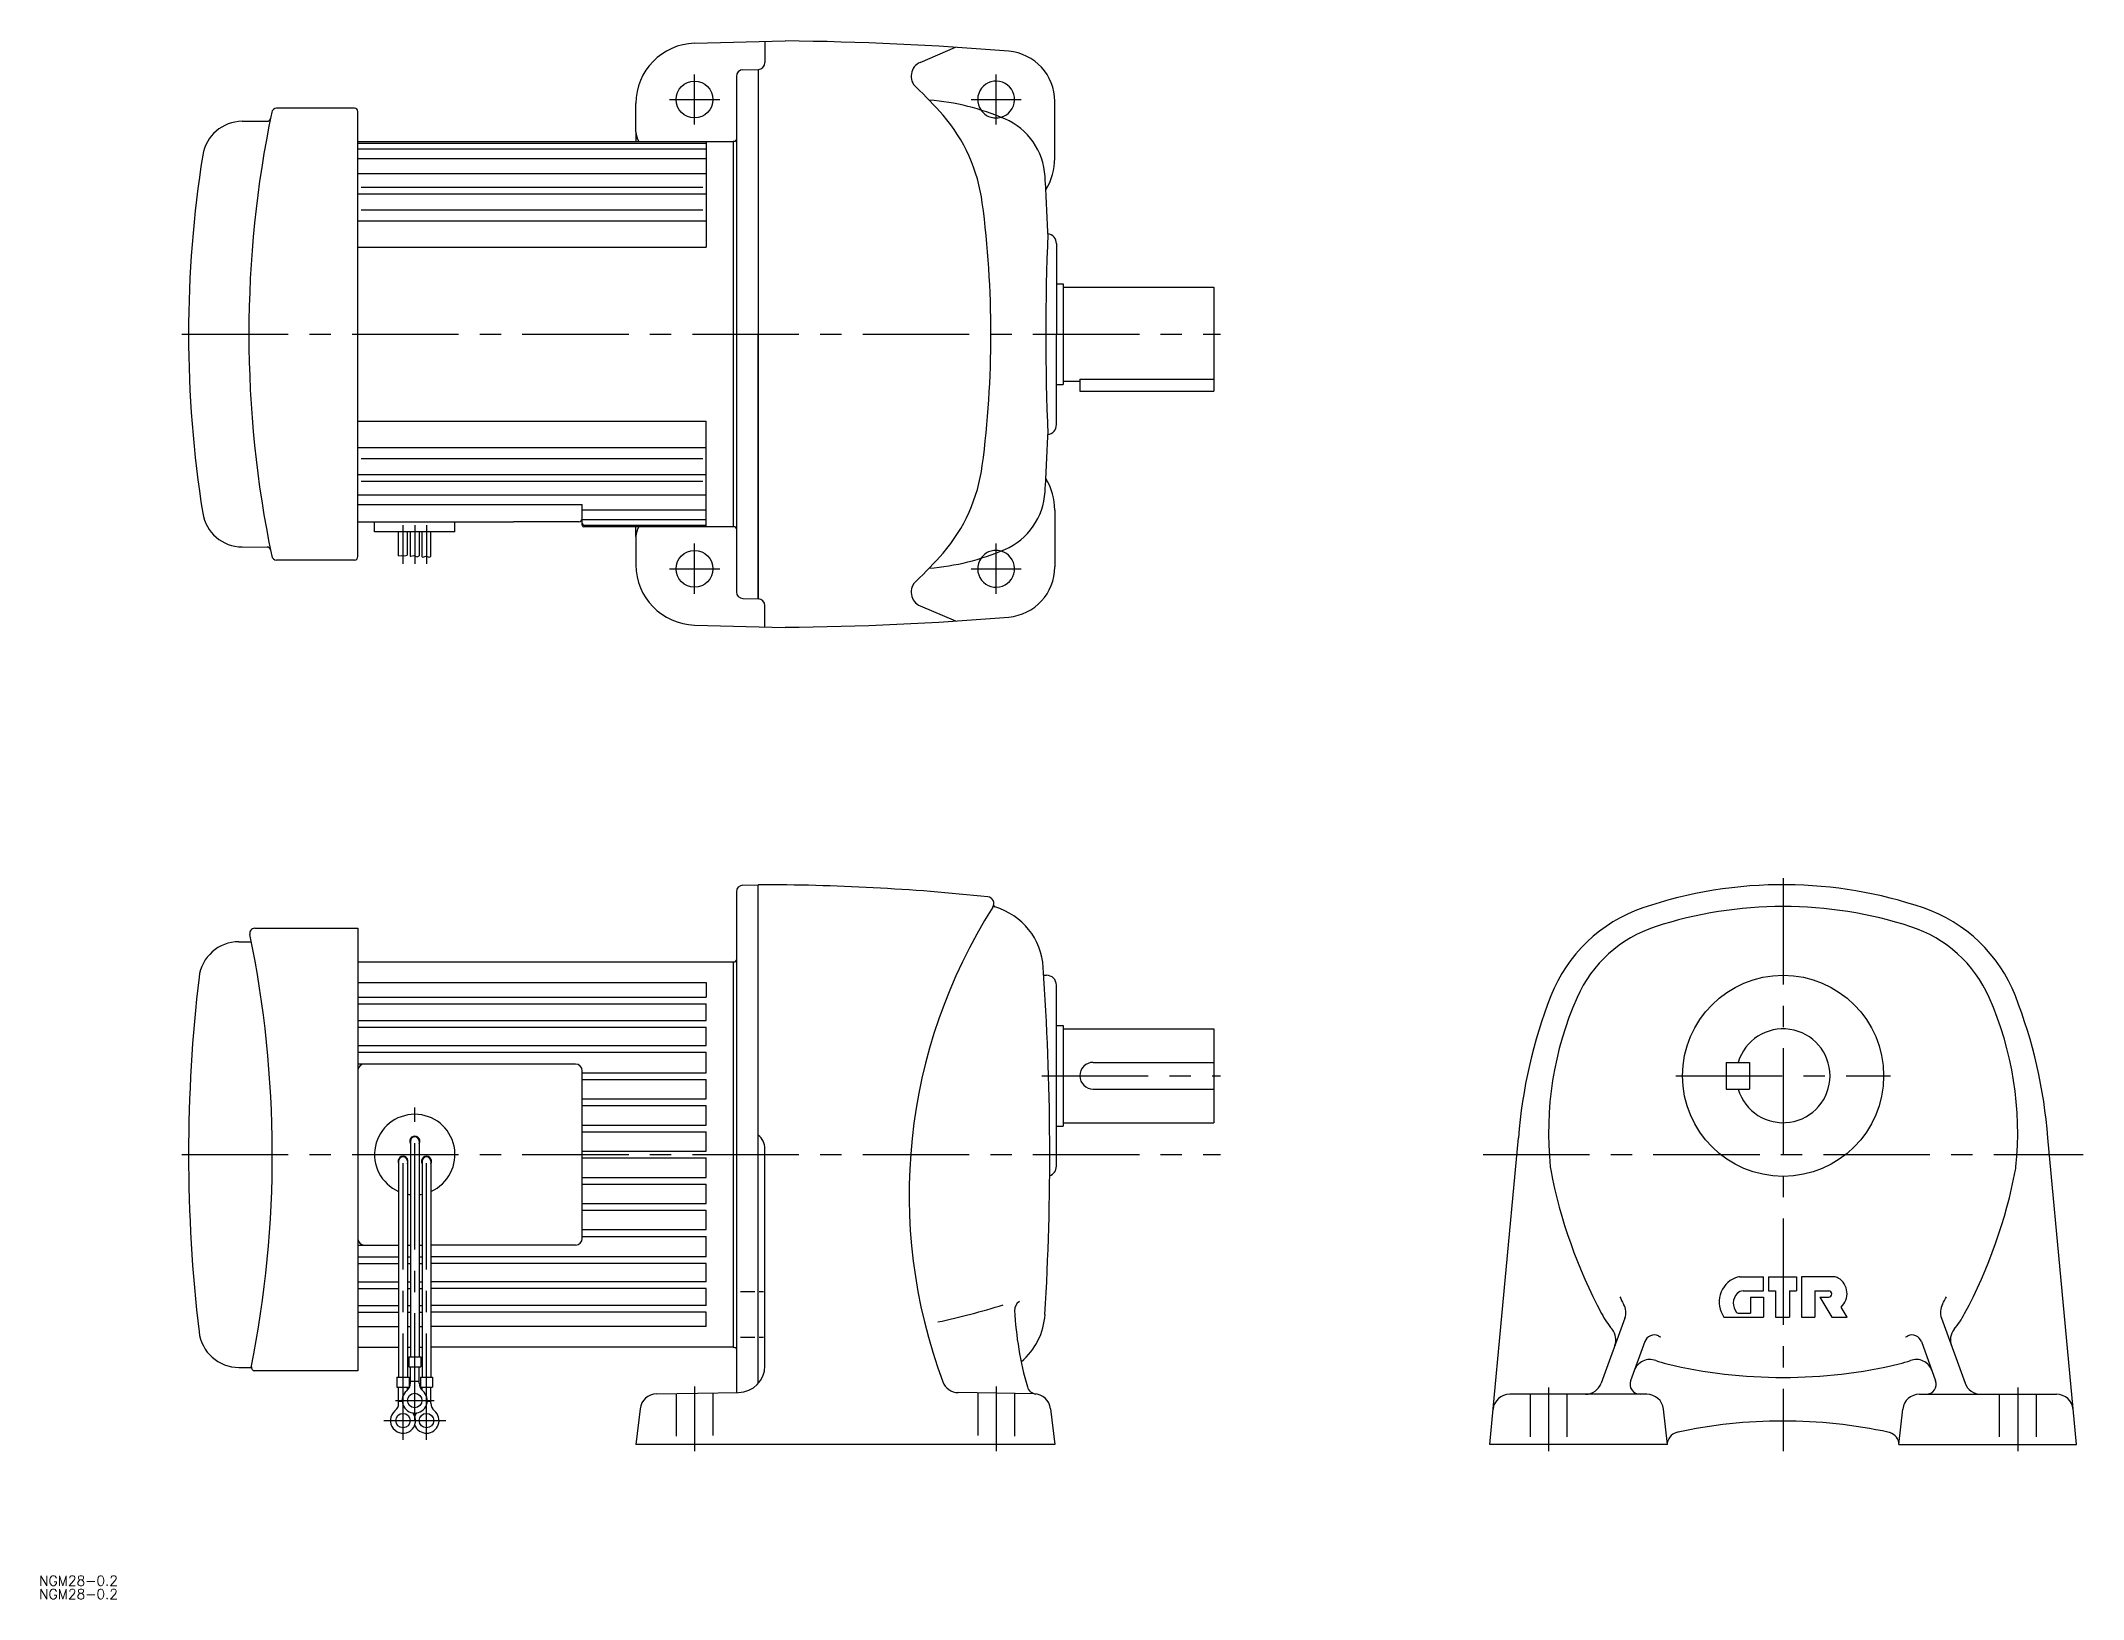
# Model space of a CAD drawing. Extents: x -520 to 90, y -133 to 332.
import ezdxf

# ---------------------------------------------------------------- set-up
doc = ezdxf.new("R2010")
doc.units = 0
doc.linetypes.add('CENTER', pattern=[50.8, 31.75, -6.35, 6.35, -6.35])
doc.linetypes.add('DASHED', pattern=[19.05, 12.7, -6.35])
doc.layers.get('0').update_dxf_attribs({"linetype": 'CONTINUOUS'})
doc.layers.add('CENTER', color=1, linetype='CENTER')
doc.styles.get("Standard").update_dxf_attribs({"font": 'txt.shx', "height": 3, "bigfont": 'bigfont.shx'})

# ---------------------------------------------------------------- blocks, each defined once
blk = doc.blocks.new('*U2')
at = {"color": 7, "linetype": 'CONTINUOUS'}
blk.add_text('NGM28-0.2', height=3, dxfattribs=at).set_placement((-520.44, -128.64))
blk = doc.blocks.new('*U3')
at = {"color": 7, "linetype": 'CONTINUOUS'}
blk.add_text('NGM28-0.2', height=3, dxfattribs=at).set_placement((-520.44, -132.64))

msp = doc.modelspace()

# ---------------------------------------------------------------- linework, layer by layer
at = {"color": 7, "linetype": 'CONTINUOUS'}
for p, q in [((-324.82, 331.56), (-297.85, 332.26)), ((-303.85, 332.11), (-303.85, 325.76)), ((-257.54, 325.84), (-246.98, 330.34)), ((-310.4, 323.64), (-305.85, 323.76)), ((-305.85, 323.76), (-305.85, 244.76)), ((-305.85, 323.61), (-305.85, 165.91)), ((-312.35, 321.65), (-312.35, 167.88)), ((-426.35, 312.15), (-449.57, 312.15)), ((-425.35, 178.38), (-425.35, 311.15)), ((-342.35, 305.14), (-342.35, 313.56)), ((-217.35, 297.26), (-217.35, 314.21)), ((-459.88, 308.26), (-452.4, 308.27)), ((-342.35, 305.14), (-342.35, 302.26)), ((-425.35, 302.26), (-313.35, 302.26)), ((-425.35, 301.72), (-321.37, 301.72)), ((-425.35, 300.07), (-321.37, 300.07)), ((-321.37, 302.26), (-321.37, 270.76)), ((-312.83, 302.28), (-313.35, 302.26)), ((-313.35, 302.26), (-313.35, 187.26)), ((-425.35, 297.19), (-321.37, 297.19)), ((-425.35, 292.66), (-321.37, 292.66)), ((-425.35, 286.63), (-321.37, 286.63)), ((-424.35, 288.62), (-322.37, 288.62)), ((-424.35, 281.81), (-322.37, 281.81)), ((-425.35, 278.53), (-321.37, 278.53)), ((-425.35, 270.76), (-321.37, 270.76)), ((-216.85, 271.76), (-216.85, 244.76)), ((-216.85, 259.76), (-214.85, 259.76)), ((-214.85, 259.76), (-214.85, 229.76)), ((-214.85, 258.76), (-169.85, 258.76)), ((-169.85, 258.76), (-169.85, 227.76)), ((-305.85, 165.76), (-305.85, 244.76)), ((-216.85, 217.76), (-216.85, 244.76)), ((-216.85, 229.76), (-214.85, 229.76)), ((-214.85, 230.76), (-209.85, 230.76)), ((-209.85, 231.35), (-169.85, 231.35)), ((-209.85, 231.35), (-209.85, 227.76)), ((-209.85, 227.76), (-169.85, 227.76)), ((-425.35, 218.76), (-321.37, 218.76)), ((-321.37, 187.26), (-321.37, 218.76)), ((-425.35, 210.99), (-321.37, 210.99)), ((-424.35, 207.71), (-322.37, 207.71)), ((-425.35, 202.9), (-321.37, 202.9)), ((-425.35, 196.87), (-321.37, 196.87)), ((-424.35, 200.91), (-322.37, 200.91)), ((-425.35, 193.96), (-358.37, 193.96)), ((-358.37, 187.76), (-358.37, 193.96)), ((-358.37, 192.34), (-321.37, 192.34)), ((-358.37, 189.46), (-321.37, 189.46)), ((-217.35, 192.26), (-217.35, 175.32)), ((-425.35, 188.76), (-378.83, 188.76)), ((-420.37, 185.76), (-420.37, 188.76)), ((-396.37, 185.76), (-420.37, 185.76)), ((-413.19, 178.58), (-413.19, 185.76)), ((-410.56, 185.76), (-410.56, 178.78)), ((-409.69, 185.76), (-409.69, 178.56)), ((-407.06, 185.76), (-407.06, 178.59)), ((-406.19, 185.76), (-406.19, 178.38)), ((-403.56, 178.44), (-403.56, 185.76)), ((-396.37, 185.76), (-396.37, 188.76)), ((-359.37, 188.76), (-378.83, 188.76)), ((-357.87, 187.81), (-321.37, 187.81)), ((-313.35, 187.26), (-357.87, 187.26)), ((-342.35, 184.38), (-342.35, 187.26)), ((-342.35, 184.38), (-342.35, 175.96)), ((-312.83, 187.25), (-313.35, 187.26)), ((-459.88, 181.26), (-452.4, 181.25)), ((-426.35, 177.38), (-449.57, 177.38)), ((-310.4, 165.88), (-305.85, 165.76)), ((-303.85, 157.42), (-303.85, 163.76)), ((-257.54, 163.69), (-246.98, 159.19)), ((-324.82, 157.97), (-297.85, 157.26)), ((-310.4, 80.38), (-305.85, 80.5)), ((-305.85, -68.29), (-305.85, 80.5)), ((-312.35, 78.38), (-312.35, -71.01)), ((-456.09, 67.5), (-425.35, 67.5)), ((-425.35, 67.5), (-425.35, -64.5)), ((-460.81, 63.5), (-457.11, 63.5)), ((-425.35, 57.5), (-313.35, 57.5)), ((-313.35, 57.5), (-312.83, 57.52)), ((-313.35, 57.5), (-313.35, -57.5)), ((-425.35, 51.29), (-321.35, 51.29)), ((-321.35, 51.29), (-321.35, 47)), ((-220.64, 53.5), (-219.85, 53.5)), ((-216.85, -3.5), (-216.85, 50.5)), ((-425.35, 47), (-321.35, 47)), ((-425.35, 45), (-321.35, 45)), ((-321.35, 40), (-321.35, 45)), ((-425.35, 40), (-321.35, 40)), ((-425.35, 38), (-321.35, 38)), ((-321.35, 32.5), (-321.35, 38)), ((-216.85, 38.5), (-214.85, 38.5)), ((-214.85, 38.5), (-214.85, 8.5)), ((-214.85, 37.5), (-169.85, 37.5)), ((-169.85, 37.5), (-169.85, 9.5)), ((-425.35, 32.5), (-321.35, 32.5)), ((-425.35, 30.5), (-321.35, 30.5)), ((-321.35, 24.4), (-321.35, 30.5)), ((-360.35, 27), (-425.35, 27)), ((-358.35, -25), (-358.35, 25)), ((-358.35, 24.4), (-321.35, 24.4)), ((-205.85, 27.5), (-169.85, 27.5)), ((-17, 27.5), (-10, 27.5)), ((-17, 27.5), (-17, 19.5)), ((-10, 27.5), (-10, 19.5)), ((-358.35, 22.4), (-321.35, 22.4)), ((-321.35, 16.6), (-321.35, 22.4)), ((-205.85, 19.5), (-169.85, 19.5)), ((-17, 19.5), (-10, 19.5)), ((-358.35, 16.6), (-321.35, 16.6)), ((-358.35, 14.6), (-321.35, 14.6)), ((-321.35, 8.8), (-321.35, 14.6)), ((-358.35, 8.8), (-321.35, 8.8)), ((-358.35, 6.8), (-321.35, 6.8)), ((-321.35, 1), (-321.35, 6.8)), ((-216.85, 8.5), (-214.85, 8.5)), ((-214.85, 9.5), (-169.85, 9.5)), ((-409.66, 4), (-409.66, -60.38)), ((-407.03, 4), (-407.03, -60.38)), ((-358.35, 1), (-321.35, 1)), ((-303.85, -63), (-303.85, 1.75)), ((-87.54, -86.5), (-79, 5)), ((87.54, -86.5), (79, 5)), ((-413.16, -2), (-413.16, -66.38)), ((-410.53, -2), (-410.53, -66.38)), ((-406.16, -2), (-406.16, -66.38)), ((-403.53, -2), (-403.53, -66.38)), ((-358.35, -1), (-321.35, -1)), ((-321.35, -6.8), (-321.35, -1)), ((-358.35, -6.8), (-321.35, -6.8)), ((-358.35, -8.8), (-321.35, -8.8)), ((-321.35, -14.6), (-321.35, -8.8)), ((-358.35, -14.6), (-321.35, -14.6)), ((-358.35, -16.6), (-321.35, -16.6)), ((-321.35, -22.4), (-321.35, -16.6)), ((-358.35, -22.4), (-321.35, -22.4)), ((-425.35, -27), (-413.16, -27)), ((-410.53, -27), (-409.66, -27)), ((-407.03, -27), (-406.16, -27)), ((-360.35, -27), (-403.53, -27)), ((-358.35, -24.4), (-321.35, -24.4)), ((-321.35, -30.5), (-321.35, -24.4)), ((-425.35, -30.5), (-413.16, -30.5)), ((-425.35, -32.5), (-413.16, -32.5)), ((-410.53, -30.5), (-409.66, -30.5)), ((-410.53, -32.5), (-409.66, -32.5)), ((-407.03, -30.5), (-406.16, -30.5)), ((-407.03, -32.5), (-406.16, -32.5)), ((-321.35, -30.5), (-403.53, -30.5)), ((-321.35, -32.5), (-403.53, -32.5)), ((-321.35, -38), (-321.35, -32.5)), ((-12.88, -36.5), (-5.88, -36.5)), ((-5.88, -40.7), (-5.88, -36.5)), ((-4.38, -36.5), (-4.38, -40.7)), ((-4.38, -36.5), (4.02, -36.5)), ((4.02, -36.5), (4.02, -40.7)), ((5.52, -36.5), (5.52, -48.5)), ((15.22, -36.5), (5.52, -36.5)), ((-425.35, -38), (-413.16, -38)), ((-425.35, -40), (-413.16, -40)), ((-410.53, -38), (-409.66, -38)), ((-410.53, -40), (-409.66, -40)), ((-407.03, -38), (-406.16, -38)), ((-407.03, -40), (-406.16, -40)), ((-321.35, -38), (-403.53, -38)), ((-321.35, -40), (-403.53, -40)), ((-321.35, -45), (-321.35, -40)), ((-306.83, -40.93), (-311.09, -40.93)), ((-304.31, -40.93), (-305.54, -40.93)), ((-11.96, -40.7), (-5.88, -40.7)), ((-9.78, -42.5), (-5.88, -42.5)), ((-9.78, -42.5), (-9.78, -47.3)), ((-5.88, -42.5), (-5.88, -48.5)), ((-4.38, -40.7), (-2.28, -40.7)), ((-2.28, -40.7), (-2.28, -48.5)), ((1.92, -40.7), (1.92, -48.5)), ((1.92, -40.7), (4.02, -40.7)), ((9.42, -40.7), (9.42, -48.5)), ((9.42, -40.7), (13.62, -40.7)), ((10.92, -42.5), (14.52, -48.5)), ((10.92, -42.5), (13.62, -42.5)), ((-425.35, -45), (-413.16, -45)), ((-425.35, -47), (-413.16, -47)), ((-410.53, -45), (-409.66, -45)), ((-410.53, -47), (-409.66, -47)), ((-407.03, -45), (-406.16, -45)), ((-407.03, -47), (-406.16, -47)), ((-321.35, -45), (-403.53, -45)), ((-321.35, -47), (-403.53, -47)), ((-321.35, -51.29), (-321.35, -47)), ((-17.64, -48.5), (-5.88, -48.5)), ((-13.42, -47.3), (-9.78, -47.3)), ((-2.28, -48.5), (1.92, -48.5)), ((5.52, -48.5), (9.42, -48.5)), ((14.52, -48.5), (19.08, -48.5)), ((19.08, -48.5), (17.28, -45.5)), ((-425.35, -51.29), (-413.16, -51.29)), ((-410.53, -51.29), (-409.66, -51.29)), ((-407.03, -51.29), (-406.16, -51.29)), ((-321.35, -51.29), (-403.53, -51.29)), ((-306.83, -54.58), (-311.09, -54.58)), ((-304.27, -54.58), (-305.54, -54.58)), ((-47.25, -48.82), (-54.3, -68.21)), ((47.25, -48.82), (54.3, -68.21)), ((-425.35, -57.5), (-413.16, -57.5)), ((-410.53, -57.5), (-409.66, -57.5)), ((-410.16, -60.38), (-410.16, -63.38)), ((-410.16, -60.38), (-406.53, -60.38)), ((-407.03, -57.5), (-406.16, -57.5)), ((-406.53, -60.38), (-406.53, -63.38)), ((-313.35, -57.5), (-403.53, -57.5)), ((-313.35, -57.5), (-312.83, -57.52)), ((-41.27, -55.8), (-45.52, -67.47)), ((41.27, -55.8), (45.52, -67.47)), ((-460.81, -63.5), (-457.11, -63.5)), ((-425.35, -64.5), (-456.09, -64.5)), ((-413.66, -66.38), (-413.66, -69.38)), ((-413.66, -66.38), (-410.03, -66.38)), ((-410.16, -63.38), (-406.53, -63.38)), ((-410.03, -66.38), (-410.03, -69.38)), ((-409.66, -68.18), (-409.66, -63.38)), ((-407.03, -68.18), (-407.03, -63.38)), ((-406.66, -66.38), (-406.66, -69.38)), ((-406.66, -66.38), (-403.03, -66.38)), ((-403.03, -66.38), (-403.03, -69.38)), ((-413.66, -69.38), (-410.03, -69.38)), ((-413.16, -74.18), (-413.16, -69.38)), ((-410.53, -70.3), (-410.53, -69.38)), ((-409.66, -67.58), (-407.03, -67.58)), ((-406.66, -69.38), (-403.03, -69.38)), ((-406.16, -70.3), (-406.16, -69.38)), ((-403.53, -74.18), (-403.53, -69.38)), ((-336.2, -71.42), (-311.71, -70.99)), ((-223.49, -71.42), (-246.17, -71.03)), ((-40.67, -71.5), (-81.58, -71.5)), ((40.67, -71.5), (81.58, -71.5)), ((-413.16, -73.58), (-412.1, -73.58)), ((-404.6, -73.58), (-403.53, -73.58)), ((-341.08, -75.83), (-342.35, -86.5)), ((-218.62, -75.83), (-217.35, -86.5)), ((-34.5, -86.5), (-35.71, -75.93)), ((34.5, -86.5), (35.71, -75.93)), ((-217.35, -86.5), (-342.35, -86.5)), ((-34.5, -86.5), (-87.54, -86.5)), ((34.5, -86.5), (87.54, -86.5))]:
    msp.add_line(p, q, dxfattribs=at)
at = {"color": 3, "linetype": 'CONTINUOUS'}
for p, q in [((-413.19, 178.58), (-412.24, 178.75)), ((-412.24, 178.75), (-411.42, 178.59)), ((-411.42, 178.59), (-410.56, 178.78)), ((-409.69, 178.56), (-409.54, 178.51)), ((-409.54, 178.51), (-408.61, 178.7)), ((-408.61, 178.7), (-407.63, 178.34)), ((-407.63, 178.34), (-407.06, 178.59)), ((-406.19, 178.38), (-405.99, 178.26)), ((-405.99, 178.26), (-404.93, 178.51)), ((-404.93, 178.51), (-404.06, 178.21)), ((-404.06, 178.21), (-403.56, 178.44))]:
    msp.add_line(p, q, dxfattribs=at)
at = {"color": 3, "linetype": 'DASHED'}
for p, q in [((-330.35, -71.32), (-330.35, -86.5)), ((-319.35, -71.13), (-319.35, -86.5)), ((-240.35, -71.13), (-240.35, -86.5)), ((-229.35, -71.32), (-229.35, -86.5)), ((-75.5, -71.5), (-75.5, -86.5)), ((-64.5, -71.5), (-64.5, -86.5)), ((64.5, -71.5), (64.5, -86.5)), ((75.5, -71.5), (75.5, -86.5))]:
    msp.add_line(p, q, dxfattribs=at)
at = {"color": 7, "linetype": 'CONTINUOUS'}
for centre, radius in [((-324.85, 314.76), 5.5), ((-324.85, 174.76), 5.5), ((0, 23.5), 30), ((-408.35, -73.38), 2.15), ((-411.85, -79.38), 2.15), ((-404.85, -79.38), 2.15)]:
    msp.add_circle(centre, radius, dxfattribs=at)
for centre, radius, start, end in [((-324.35, 313.56), 18, 91.5, 180), ((-305.85, -567.74), 900, 85.23599, 89.4906), ((-232.35, 314.21), 15, 0, 85.23615), ((-310.35, 321.65), 2, 91.5, 180), ((-305.85, 325.76), 2, 270, 0), ((-255.71, 321.73), 4.5, 114.0801, 227.4339), ((-326.4, 244.76), 100, 40.78701, 47.43372), ((-234.85, 314.76), 5.5, 285.50742, 214.82539), ((-132.85, 244.76), 325, 168.24847, 191.75153), ((-449.57, 310.65), 1.5, 90, 168.24847), ((-426.35, 311.15), 1, 0, 90), ((-260.1, 244.76), 70, 66.54904, 85.64853), ((-459.78, 296.26), 12, 90.5, 170.96648), ((-452.4, 309.27), 1, 270.07702, 348.58686), ((-337.35, 305.14), 5, 180, 215.1568), ((-288.54, 277.43), 50, 7.50732, 40.7872), ((-240.2, 290.63), 20, 3.37162, 66.54918), ((-312.85, 302.78), 0.5, 272.0001, 0), ((-135.85, 244.76), 340, 170.96648, 189.03352), ((-235.35, 297.26), 18, 328.4494, 0), ((-1018.85, 244.76), 800, 2.14761, 3.3714), ((-536.4, 244.76), 300, 0, 7.50714), ((479.95, 244.77), 700, 177.5466, 182.4541), ((-219.85, 271.76), 3, 0, 81.63206), ((-536.4, 244.76), 300, 352.49286, 0), ((-1018.85, 244.76), 800, 356.6286, 357.85281), ((-219.85, 217.76), 3, 278.36794, 0), ((-288.54, 212.1), 50, 319.2128, 352.49268), ((-235.35, 192.26), 18, 0, 31.5506), ((-240.2, 198.89), 20, 293.45082, 356.62838), ((-459.78, 193.26), 12, 189.03352, 269.5), ((-359.37, 189.76), 1, 270, 0), ((-357.87, 188.31), 0.5, 180, 270), ((-357.87, 187.76), 0.5, 180, 270), ((-337.35, 184.38), 5, 144.84264, 180), ((-312.85, 186.75), 0.5, 0, 88), ((-452.4, 180.25), 1, 11.41314, 89.92298), ((-449.57, 178.88), 1.5, 191.75153, 270), ((-426.35, 178.38), 1, 270, 0), ((-326.4, 244.76), 100, 312.56628, 319.21299), ((-260.1, 244.76), 70, 274.35147, 293.45096), ((-234.85, 174.76), 5.5, 145.17461, 74.49258), ((-324.35, 175.96), 18, 180, 268.5), ((-255.71, 167.8), 4.5, 132.5661, 245.9199), ((-232.35, 175.32), 15, 274.76385, 0), ((-310.35, 167.88), 2, 180, 268.5), ((-305.85, 163.76), 2, 0, 90), ((-305.85, 1057.26), 900, 270.5094, 274.76401), ((-310.35, 78.38), 2, 91.50093, 180), ((-305.85, -570.5), 651, 83.95747, 90.00012), ((0, -49.5), 130, 89.56044, 108.8012), ((0, -49.5), 130, 71.19986, 89.55969), ((-100.81, -12), 160, 147.56219, 200.3997), ((-237.53, 74.89), 2, 327.56271, 83.95761), ((-235.09, 74.34), 0.5, 167.2102, 253.9436), ((-240.76, 54.64), 20, 3.38076, 73.94338), ((-27.39, 30.96), 45, 108.8013, 158.67059), ((0, -49.5), 123.5, 90, 107.9968), ((0, -49.5), 123.5, 72.00317, 90), ((27.39, 30.96), 45, 21.32944, 71.19866), ((-456.09, 66), 1.5, 90, 191.6626), ((-26.26, 31.34), 38.5, 107.9971, 156.1767), ((26.26, 31.34), 38.5, 23.82332, 72.00289), ((-460.81, 51.5), 12, 90, 173.24789), ((-775.85, 0), 325, 348.73281, 11.66234), ((-312.85, 58.02), 0.5, 272.00008, 0), ((-1018.85, 0), 800, 356.58227, 4.00107), ((-25.85, 0), 450, 173.2476, 186.7525), ((-219.85, 50.5), 3, 0, 90), ((68.55, -6.5), 148, 158.6703, 175.5437), ((30, 6.5), 100, 156.17641, 185.8535), ((-30, 6.5), 100, 354.14755, 23.82356), ((-68.55, -6.5), 148, 4.45628, 21.32965), ((0, 23.5), 14, 196.60139, 163.3983), ((-423.35, 25), 2, 90, 180), ((-360.35, 25), 2, 0, 90), ((-205.85, 23.5), 4, 90, 270), ((-408.35, 0), 12, 293.65634, 246.34351), ((-408.35, 4), 1.5, 331.24268, 208.7572), ((-408.35, 4), 1.31, 0, 180), ((-308.85, 1.75), 5, 0, 53.13131), ((-411.85, -2), 1.5, 331.24268, 208.7572), ((-411.85, -2), 1.31, 0, 180), ((-404.85, -2), 1.5, 331.24268, 208.7572), ((-404.85, -2), 1.31, 0, 180), ((-219.85, -3.5), 3, 288.96469, 0), ((-59.53, -2.68), 10, 185.85319, 190.77699), ((78, 23.5), 150, 190.7773, 208.22459), ((-78, 23.5), 150, 331.77539, 349.2236), ((59.53, -2.68), 10, 349.22351, 354.14731), ((-408.35, 0), 12, 259.5087, 263.7085), ((-408.35, 0), 12, 276.29129, 280.49121), ((-423.35, -25), 2, 180, 270), ((-360.35, -25), 2, 270, 0), ((-12.88, -40.1), 3.6, 90, 112.3527), ((15.22, -38.9), 2.4, 59.1331, 90), ((-27.73, -33.25), 22.9, 203.57809, 209.7906), ((-11.28, -43.98), 7.8, 112.3525, 215.3745), ((-10.68, -44.36), 4.2, 135.5461, 220.52901), ((-11.96, -43.1), 2.4, 90, 135.5462), ((13.62, -41.6), 0.9, 270, 90), ((13.68, -41.48), 5.4, 311.81042, 59.13299), ((27.73, -33.25), 22.9, 330.20938, 336.42186), ((-292.96, 145.89), 200, 281.74921, 287.51669), ((-226.35, -46.43), 3, 121.0964, 182.9534), ((-129.48, -41.43), 100, 182.9073, 196.19362), ((-240.23, -46.5), 20, 310.01361, 356.58249), ((-27.73, -33.25), 30, 208.2244, 219.0275), ((-51.94, -47.11), 5, 340.00018, 29.79061), ((-13.42, -46.7), 0.6, 220.5302, 270), ((51.95, -47.11), 5, 150.2094, 199.9998), ((27.73, -33.25), 30, 320.9725, 331.7756), ((-460.81, -51.5), 12, 186.7524, 270), ((-54.92, -55.29), 5, 339.9996, 39.02756), ((-38.45, -56.83), 3, 65.54543, 160), ((-27.73, -33.25), 22.9, 245.5457, 247.3779), ((27.73, -33.25), 22.9, 292.62207, 294.45432), ((38.45, -56.83), 3, 19.99997, 114.4546), ((54.92, -55.29), 5, 140.9724, 200.0004), ((-312.85, -58.02), 0.5, 0, 88), ((-456.09, -63.5), 1, 168.76781, 270), ((-311.85, -63), 8, 271.00021, 0), ((-39.71, -66.14), 5, 69.98042, 159.9997), ((-27.73, -33.25), 30, 249.9803, 256.6379), ((0, 83.5), 150, 256.638, 270), ((0, 83.5), 150, 270, 283.362), ((27.73, -33.25), 30, 283.36209, 290.01971), ((39.71, -66.14), 5, 20.00031, 110.0196), ((-408.35, -73.38), 3.75, 129.73689, 50.26337), ((-412.66, -68.18), 3, 309.73639, 0), ((-404.03, -68.18), 3, 180, 230.26331), ((-336.12, -76.42), 5, 91.00013, 173.23579), ((-246.09, -66.03), 5, 200.3994, 269.00009), ((-222.63, -68.48), 3, 196.19362, 263.1506), ((-223.58, -76.42), 5, 6.78568, 88.99997), ((-81.58, -76.5), 5, 90, 174.66769), ((-59, -66.5), 5, 270, 340.00008), ((-42.7, -68.5), 3, 159.9997, 270), ((-40.67, -76.5), 5, 6.50749, 90), ((40.67, -76.5), 5, 90, 173.49249), ((42.7, -68.5), 3, 270, 20.00031), ((59, -66.5), 5, 199.99989, 270), ((81.58, -76.5), 5, 5.3321, 90), ((-411.85, -79.38), 3.75, 129.73689, 37.58773), ((-416.16, -74.18), 3, 309.73639, 0), ((-404.85, -79.38), 3.75, 201.0318, 50.26337), ((-404.85, -79.38), 3.75, 142.4118, 158.9677), ((-400.53, -74.18), 3, 180, 230.26331), ((-30.62, -86.73), 4, 96.95708, 169.4585), ((0, -229.5), 150, 77.82056, 102.244), ((30.63, -86.74), 4, 10.71911, 80.54208)]:
    msp.add_arc(centre, radius, start, end, dxfattribs=at)
at = {"color": 3, "linetype": 'DASHED'}
for centre, start, end in [((-234.85, 314.76), 214.82591, 285.5065), ((-234.85, 174.76), 74.4935, 145.17409)]:
    msp.add_arc(centre, 5.5, start, end, dxfattribs=at)
at = {"layer": 'CENTER', "color": 1, "linetype": 'CENTER'}
for p, q in [((-324.85, 307.26), (-324.85, 322.26)), ((-234.85, 307.26), (-234.85, 322.26)), ((-332.35, 314.76), (-317.35, 314.76)), ((-242.35, 314.76), (-227.35, 314.76)), ((-477.85, 244.76), (-167.85, 244.76)), ((-411.87, 187.76), (-411.87, 176.21)), ((-408.37, 187.76), (-408.37, 176.21)), ((-404.87, 187.76), (-404.87, 176.21)), ((-324.85, 167.26), (-324.85, 182.26)), ((-234.85, 167.26), (-234.85, 182.26)), ((-332.35, 174.76), (-317.35, 174.76)), ((-242.35, 174.76), (-227.35, 174.76)), ((0, 82.5), (0, -88.5)), ((-221.19, 23.5), (-167.85, 23.5)), ((-32, 23.5), (32, 23.5)), ((-408.35, -79.12), (-408.35, 14)), ((-477.85, 0), (-167.85, 0)), ((-411.85, -85.13), (-411.85, 1.5)), ((-404.85, -85.13), (-404.85, 1.5)), ((-89.54, 0), (89.54, 0)), ((-324.85, -69.22), (-324.85, -88.5)), ((-234.85, -69.22), (-234.85, -88.5)), ((-70, -69.5), (-70, -88.5)), ((70, -69.5), (70, -88.5)), ((-414.1, -73.38), (-402.6, -73.38)), ((-417.6, -79.38), (-399.1, -79.38))]:
    msp.add_line(p, q, dxfattribs=at)

# ---------------------------------------------------------------- block references
at = {"color": 7, "linetype": 'CONTINUOUS'}
for name in ['*U2', '*U3']:
    msp.add_blockref(name, (0, 0), dxfattribs=at)

doc.saveas('drawing.dxf')
